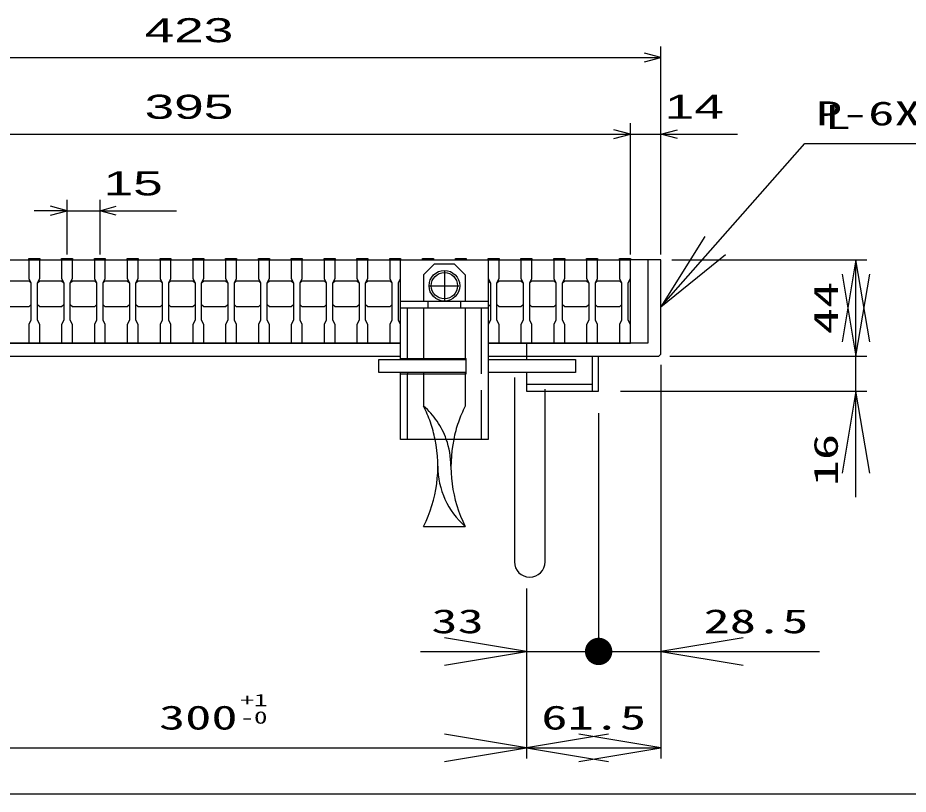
# Model space of a CAD drawing. Units: millimetres at full size, sheet at 1:5; some dimension numbers follow another scale. Extents: x -910 to 868, y -641 to 524.
# Drawn here: x -541 to -134, y -575.8 to -220.9 of the extents above; entities that cross this region are included whole.
import ezdxf
from ezdxf.enums import TextEntityAlignment as Align

# ---------------------------------------------------------------- set-up
doc = ezdxf.new("R2010")
doc.units = ezdxf.units.MM
doc.header["$LTSCALE"] = 5
doc.linetypes.add('CHAIN', pattern=[18.5, 12, -1.5, 3.5, -1.5])
doc.linetypes.add('DASHED', pattern=[7.5, 6, -1.5])
for name, color, linetype, lineweight in [('0_2', 150, 'Continuous', 25), ('16', 3, 'Continuous', 25), ('17', 2, 'Continuous', 25), ('19', 6, 'Continuous', 25), ('22', 4, 'Continuous', 25), ('29', 6, 'Continuous', 25)]:
    doc.layers.add(name, color=color, linetype=linetype, lineweight=lineweight)
doc.styles.add('ベクトル', font='')
doc.styles.add('ＭＳ ゴシック', font='')
doc.styles.get('ベクトル').set_extended_font_data('ベクトル')
doc.styles.get('ＭＳ ゴシック').set_extended_font_data('MS Gothic')

# ---------------------------------------------------------------- blocks, each defined once
blk = doc.blocks.new('open_arrow')
at = {"color": 0, "linetype": 'Continuous', "lineweight": -2}
blk.add_lwpolyline([(7.5, 1.25), (0, 0), (7.5, -1.25)], dxfattribs=at)
blk = doc.blocks.new('filled_dot')
at = {"color": 0, "linetype": 'Continuous', "lineweight": -2, "const_width": 1.25}
blk.add_lwpolyline([(-0.625, 0, 1), (0.625, 0, 1)], format="xyb", close=True, dxfattribs=at)

msp = doc.modelspace()

# ---------------------------------------------------------------- linework, layer by layer
at = {"layer": '0_2'}
msp.add_line((868, -575.75), (-862, -575.75), dxfattribs=at)
at = {"layer": '16'}
for p, q in [((-656, -331.561), (-261, -331.561)), ((-536, -331.561), (-536, -330.861)), ((-536, -330.861), (-531, -330.861)), ((-536, -331.561), (-536, -340.061)), ((-531, -331.561), (-536, -331.561)), ((-531, -330.861), (-531, -331.561)), ((-531, -340.061), (-531, -331.561)), ((-521, -331.561), (-521, -330.861)), ((-521, -330.861), (-516, -330.861)), ((-521, -331.561), (-521, -340.061)), ((-516, -331.561), (-521, -331.561)), ((-516, -330.861), (-516, -331.561)), ((-516, -340.061), (-516, -331.561)), ((-506, -331.561), (-506, -330.861)), ((-506, -330.861), (-501, -330.861)), ((-506, -331.561), (-506, -340.061)), ((-501, -331.561), (-506, -331.561)), ((-501, -330.861), (-501, -331.561)), ((-501, -340.061), (-501, -331.561)), ((-491, -331.561), (-491, -330.861)), ((-491, -330.861), (-486, -330.861)), ((-491, -331.561), (-491, -340.061)), ((-486, -331.561), (-491, -331.561)), ((-486, -330.861), (-486, -331.561)), ((-486, -340.061), (-486, -331.561)), ((-476, -331.561), (-476, -330.861)), ((-476, -330.861), (-471, -330.861)), ((-476, -331.561), (-476, -340.061)), ((-471, -331.561), (-476, -331.561)), ((-471, -330.861), (-471, -331.561)), ((-471, -340.061), (-471, -331.561)), ((-461, -331.561), (-461, -330.861)), ((-461, -330.861), (-456, -330.861)), ((-461, -331.561), (-461, -340.061)), ((-456, -331.561), (-461, -331.561)), ((-456, -330.861), (-456, -331.561)), ((-456, -340.061), (-456, -331.561)), ((-446, -331.561), (-446, -330.861)), ((-446, -330.861), (-441, -330.861)), ((-446, -331.561), (-446, -340.061)), ((-441, -331.561), (-446, -331.561)), ((-441, -330.861), (-441, -331.561)), ((-441, -340.061), (-441, -331.561)), ((-431, -331.561), (-431, -330.861)), ((-431, -330.861), (-426, -330.861)), ((-431, -331.561), (-431, -340.061)), ((-426, -331.561), (-431, -331.561)), ((-426, -330.861), (-426, -331.561)), ((-426, -340.061), (-426, -331.561)), ((-416, -331.561), (-416, -330.861)), ((-416, -330.861), (-411, -330.861)), ((-416, -331.561), (-416, -340.061)), ((-411, -331.561), (-416, -331.561)), ((-411, -330.861), (-411, -331.561)), ((-411, -340.061), (-411, -331.561)), ((-401, -331.561), (-401, -330.861)), ((-401, -330.861), (-396, -330.861)), ((-401, -331.561), (-401, -340.061)), ((-396, -331.561), (-401, -331.561)), ((-396, -330.861), (-396, -331.561)), ((-396, -340.061), (-396, -331.561)), ((-386, -331.561), (-386, -330.861)), ((-386, -330.861), (-381, -330.861)), ((-386, -331.561), (-386, -340.061)), ((-381, -331.561), (-386, -331.561)), ((-381, -330.861), (-381, -331.561)), ((-381, -340.061), (-381, -331.561)), ((-371, -331.561), (-371, -330.861)), ((-371, -330.861), (-366, -330.861)), ((-371, -331.561), (-371, -340.061)), ((-366, -331.561), (-371, -331.561)), ((-366, -330.861), (-366, -331.561)), ((-366, -340.061), (-366, -331.561)), ((-356, -331.561), (-356, -330.861)), ((-356, -330.861), (-351, -330.861)), ((-351, -331.561), (-356, -331.561)), ((-351, -330.861), (-351, -331.561)), ((-341, -331.561), (-341, -330.861)), ((-341, -330.861), (-336, -330.861)), ((-336, -331.561), (-341, -331.561)), ((-336, -330.861), (-336, -331.561)), ((-326, -331.561), (-326, -330.861)), ((-326, -330.861), (-321, -330.861)), ((-326, -331.561), (-326, -340.061)), ((-321, -331.561), (-326, -331.561)), ((-321, -330.861), (-321, -331.561)), ((-321, -340.061), (-321, -331.561)), ((-311, -331.561), (-311, -330.861)), ((-311, -330.861), (-306, -330.861)), ((-311, -331.561), (-311, -340.061)), ((-306, -331.561), (-311, -331.561)), ((-306, -330.861), (-306, -331.561)), ((-306, -340.061), (-306, -331.561)), ((-296, -331.561), (-296, -330.861)), ((-296, -330.861), (-291, -330.861)), ((-296, -331.561), (-296, -340.061)), ((-291, -331.561), (-296, -331.561)), ((-291, -330.861), (-291, -331.561)), ((-291, -340.061), (-291, -331.561)), ((-281, -331.561), (-281, -330.861)), ((-281, -330.861), (-276, -330.861)), ((-281, -331.561), (-281, -340.061)), ((-276, -331.561), (-281, -331.561)), ((-276, -330.861), (-276, -331.561)), ((-276, -340.061), (-276, -331.561)), ((-266, -331.561), (-266, -330.861)), ((-266, -330.861), (-261, -330.861)), ((-266, -331.561), (-266, -340.061)), ((-261, -331.561), (-266, -331.561)), ((-261, -330.861), (-261, -331.561)), ((-261, -340.061), (-261, -331.561)), ((-261, -369.561), (-261, -331.561)), ((-546, -341.061), (-536, -341.061)), ((-536, -340.061), (-535, -342.061)), ((-536, -341.061), (-535, -342.061)), ((-532, -342.061), (-531, -340.061)), ((-532, -342.061), (-531, -341.061)), ((-531, -341.061), (-521, -341.061)), ((-521, -340.061), (-520, -342.061)), ((-521, -341.061), (-520, -342.061)), ((-517, -342.061), (-516, -340.061)), ((-517, -342.061), (-516, -341.061)), ((-516, -341.061), (-506, -341.061)), ((-506, -340.061), (-505, -342.061)), ((-506, -341.061), (-505, -342.061)), ((-502, -342.061), (-501, -340.061)), ((-502, -342.061), (-501, -341.061)), ((-501, -341.061), (-491, -341.061)), ((-491, -340.061), (-490, -342.061)), ((-491, -341.061), (-490, -342.061)), ((-487, -342.061), (-486, -340.061)), ((-487, -342.061), (-486, -341.061)), ((-486, -341.061), (-476, -341.061)), ((-476, -340.061), (-475, -342.061)), ((-476, -341.061), (-475, -342.061)), ((-472, -342.061), (-471, -340.061)), ((-472, -342.061), (-471, -341.061)), ((-471, -341.061), (-461, -341.061)), ((-461, -340.061), (-460, -342.061)), ((-461, -341.061), (-460, -342.061)), ((-457, -342.061), (-456, -340.061)), ((-457, -342.061), (-456, -341.061)), ((-456, -341.061), (-446, -341.061)), ((-446, -340.061), (-445, -342.061)), ((-446, -341.061), (-445, -342.061)), ((-442, -342.061), (-441, -340.061)), ((-442, -342.061), (-441, -341.061)), ((-441, -341.061), (-431, -341.061)), ((-431, -340.061), (-430, -342.061)), ((-431, -341.061), (-430, -342.061)), ((-427, -342.061), (-426, -340.061)), ((-427, -342.061), (-426, -341.061)), ((-426, -341.061), (-416, -341.061)), ((-416, -340.061), (-415, -342.061)), ((-416, -341.061), (-415, -342.061)), ((-412, -342.061), (-411, -340.061)), ((-412, -342.061), (-411, -341.061)), ((-411, -341.061), (-401, -341.061)), ((-401, -340.061), (-400, -342.061)), ((-401, -341.061), (-400, -342.061)), ((-397, -342.061), (-396, -340.061)), ((-397, -342.061), (-396, -341.061)), ((-396, -341.061), (-386, -341.061)), ((-386, -340.061), (-385, -342.061)), ((-386, -341.061), (-385, -342.061)), ((-382, -342.061), (-381, -340.061)), ((-382, -342.061), (-381, -341.061)), ((-381, -341.061), (-371, -341.061)), ((-371, -340.061), (-370, -342.061)), ((-371, -341.061), (-370, -342.061)), ((-367, -342.061), (-366, -340.061)), ((-326, -340.061), (-325, -342.061)), ((-326, -341.061), (-325, -342.061)), ((-322, -342.061), (-321, -340.061)), ((-322, -342.061), (-321, -341.061)), ((-321, -341.061), (-311, -341.061)), ((-311, -340.061), (-310, -342.061)), ((-311, -341.061), (-310, -342.061)), ((-307, -342.061), (-306, -340.061)), ((-307, -342.061), (-306, -341.061)), ((-306, -341.061), (-296, -341.061)), ((-296, -340.061), (-295, -342.061)), ((-296, -341.061), (-295, -342.061)), ((-292, -342.061), (-291, -340.061)), ((-292, -342.061), (-291, -341.061)), ((-291, -341.061), (-281, -341.061)), ((-281, -340.061), (-280, -342.061)), ((-281, -341.061), (-280, -342.061)), ((-277, -342.061), (-276, -340.061)), ((-277, -342.061), (-276, -341.061)), ((-276, -341.061), (-266, -341.061)), ((-266, -340.061), (-265, -342.061)), ((-266, -341.061), (-265, -342.061)), ((-262, -342.061), (-261, -340.061)), ((-535, -342.061), (-535, -359.061)), ((-532, -359.061), (-532, -342.061)), ((-520, -342.061), (-520, -359.061)), ((-517, -359.061), (-517, -342.061)), ((-505, -342.061), (-505, -359.061)), ((-502, -359.061), (-502, -342.061)), ((-490, -342.061), (-490, -359.061)), ((-487, -359.061), (-487, -342.061)), ((-475, -342.061), (-475, -359.061)), ((-472, -359.061), (-472, -342.061)), ((-460, -342.061), (-460, -359.061)), ((-457, -359.061), (-457, -342.061)), ((-445, -342.061), (-445, -359.061)), ((-442, -359.061), (-442, -342.061)), ((-430, -342.061), (-430, -359.061)), ((-427, -359.061), (-427, -342.061)), ((-415, -342.061), (-415, -359.061)), ((-412, -359.061), (-412, -342.061)), ((-400, -342.061), (-400, -359.061)), ((-397, -359.061), (-397, -342.061)), ((-385, -342.061), (-385, -359.061)), ((-382, -359.061), (-382, -342.061)), ((-370, -342.061), (-370, -359.061)), ((-367, -359.061), (-367, -342.061)), ((-325, -342.061), (-325, -359.061)), ((-322, -359.061), (-322, -342.061)), ((-310, -342.061), (-310, -359.061)), ((-307, -359.061), (-307, -342.061)), ((-295, -342.061), (-295, -359.061)), ((-292, -359.061), (-292, -342.061)), ((-280, -342.061), (-280, -359.061)), ((-277, -359.061), (-277, -342.061)), ((-265, -342.061), (-265, -359.061)), ((-262, -359.061), (-262, -342.061)), ((-536, -353.061), (-546, -353.061)), ((-535, -352.061), (-536, -353.061)), ((-531, -353.061), (-532, -352.061)), ((-521, -353.061), (-531, -353.061)), ((-520, -352.061), (-521, -353.061)), ((-516, -353.061), (-517, -352.061)), ((-506, -353.061), (-516, -353.061)), ((-505, -352.061), (-506, -353.061)), ((-501, -353.061), (-502, -352.061)), ((-491, -353.061), (-501, -353.061)), ((-490, -352.061), (-491, -353.061)), ((-486, -353.061), (-487, -352.061)), ((-476, -353.061), (-486, -353.061)), ((-475, -352.061), (-476, -353.061)), ((-471, -353.061), (-472, -352.061)), ((-461, -353.061), (-471, -353.061)), ((-460, -352.061), (-461, -353.061)), ((-456, -353.061), (-457, -352.061)), ((-446, -353.061), (-456, -353.061)), ((-445, -352.061), (-446, -353.061)), ((-441, -353.061), (-442, -352.061)), ((-431, -353.061), (-441, -353.061)), ((-430, -352.061), (-431, -353.061)), ((-426, -353.061), (-427, -352.061)), ((-416, -353.061), (-426, -353.061)), ((-415, -352.061), (-416, -353.061)), ((-411, -353.061), (-412, -352.061)), ((-401, -353.061), (-411, -353.061)), ((-400, -352.061), (-401, -353.061)), ((-396, -353.061), (-397, -352.061)), ((-386, -353.061), (-396, -353.061)), ((-385, -352.061), (-386, -353.061)), ((-381, -353.061), (-382, -352.061)), ((-371, -353.061), (-381, -353.061)), ((-370, -352.061), (-371, -353.061)), ((-325, -352.061), (-326, -353.061)), ((-321, -353.061), (-322, -352.061)), ((-311, -353.061), (-321, -353.061)), ((-310, -352.061), (-311, -353.061)), ((-306, -353.061), (-307, -352.061)), ((-296, -353.061), (-306, -353.061)), ((-295, -352.061), (-296, -353.061)), ((-291, -353.061), (-292, -352.061)), ((-281, -353.061), (-291, -353.061)), ((-280, -352.061), (-281, -353.061)), ((-276, -353.061), (-277, -352.061)), ((-266, -353.061), (-276, -353.061)), ((-265, -352.061), (-266, -353.061)), ((-535, -359.061), (-536, -361.061)), ((-536, -361.061), (-536, -369.561)), ((-531, -361.061), (-532, -359.061)), ((-531, -369.561), (-531, -361.061)), ((-520, -359.061), (-521, -361.061)), ((-521, -361.061), (-521, -369.561)), ((-516, -361.061), (-517, -359.061)), ((-516, -369.561), (-516, -361.061)), ((-505, -359.061), (-506, -361.061)), ((-506, -361.061), (-506, -369.561)), ((-501, -361.061), (-502, -359.061)), ((-501, -369.561), (-501, -361.061)), ((-490, -359.061), (-491, -361.061)), ((-491, -361.061), (-491, -369.561)), ((-486, -361.061), (-487, -359.061)), ((-486, -369.561), (-486, -361.061)), ((-475, -359.061), (-476, -361.061)), ((-476, -361.061), (-476, -369.561)), ((-471, -361.061), (-472, -359.061)), ((-471, -369.561), (-471, -361.061)), ((-460, -359.061), (-461, -361.061)), ((-461, -361.061), (-461, -369.561)), ((-456, -361.061), (-457, -359.061)), ((-456, -369.561), (-456, -361.061)), ((-445, -359.061), (-446, -361.061)), ((-446, -361.061), (-446, -369.561)), ((-441, -361.061), (-442, -359.061)), ((-441, -369.561), (-441, -361.061)), ((-430, -359.061), (-431, -361.061)), ((-431, -361.061), (-431, -369.561)), ((-426, -361.061), (-427, -359.061)), ((-426, -369.561), (-426, -361.061)), ((-415, -359.061), (-416, -361.061)), ((-416, -361.061), (-416, -369.561)), ((-411, -361.061), (-412, -359.061)), ((-411, -369.561), (-411, -361.061)), ((-400, -359.061), (-401, -361.061)), ((-401, -361.061), (-401, -369.561)), ((-396, -361.061), (-397, -359.061)), ((-396, -369.561), (-396, -361.061)), ((-385, -359.061), (-386, -361.061)), ((-386, -361.061), (-386, -369.561)), ((-381, -361.061), (-382, -359.061)), ((-381, -369.561), (-381, -361.061)), ((-370, -359.061), (-371, -361.061)), ((-371, -361.061), (-371, -369.561)), ((-366, -361.061), (-367, -359.061)), ((-366, -369.561), (-366, -361.061)), ((-325, -359.061), (-326, -361.061)), ((-326, -361.061), (-326, -369.561)), ((-321, -361.061), (-322, -359.061)), ((-321, -369.561), (-321, -361.061)), ((-310, -359.061), (-311, -361.061)), ((-311, -361.061), (-311, -369.561)), ((-306, -361.061), (-307, -359.061)), ((-306, -369.561), (-306, -361.061)), ((-295, -359.061), (-296, -361.061)), ((-296, -361.061), (-296, -369.561)), ((-291, -361.061), (-292, -359.061)), ((-291, -369.561), (-291, -361.061)), ((-280, -359.061), (-281, -361.061)), ((-281, -361.061), (-281, -369.561)), ((-276, -361.061), (-277, -359.061)), ((-276, -369.561), (-276, -361.061)), ((-265, -359.061), (-266, -361.061)), ((-266, -361.061), (-266, -369.561)), ((-261, -361.061), (-262, -359.061)), ((-261, -369.561), (-261, -361.061)), ((-656, -369.561), (-366, -369.561)), ((-536, -369.561), (-531, -369.561)), ((-521, -369.561), (-516, -369.561)), ((-506, -369.561), (-501, -369.561)), ((-491, -369.561), (-486, -369.561)), ((-476, -369.561), (-471, -369.561)), ((-461, -369.561), (-456, -369.561)), ((-446, -369.561), (-441, -369.561)), ((-431, -369.561), (-426, -369.561)), ((-416, -369.561), (-411, -369.561)), ((-401, -369.561), (-396, -369.561)), ((-386, -369.561), (-381, -369.561)), ((-371, -369.561), (-366, -369.561)), ((-326, -369.561), (-321, -369.561)), ((-326, -369.561), (-261, -369.561)), ((-311, -369.561), (-306, -369.561)), ((-296, -369.561), (-291, -369.561)), ((-281, -369.561), (-276, -369.561)), ((-266, -369.561), (-261, -369.561))]:
    msp.add_line(p, q, dxfattribs=at)
at = {"layer": '17', "color": 3}
for p, q in [((-366, -353.561), (-366, -331.561)), ((-366, -331.561), (-326, -331.561)), ((-326, -331.561), (-326, -353.561)), ((-366, -350.361), (-326, -350.361)), ((-326, -353.561), (-366, -353.561)), ((-366, -377.061), (-366, -353.561)), ((-353.5, -350.361), (-353.5, -353.561)), ((-338.5, -353.561), (-338.5, -350.361)), ((-326, -353.561), (-326, -413.561)), ((-366, -376.561), (-336, -376.561)), ((-362.8, -376.561), (-362.8, -377.061)), ((-336, -383.561), (-336, -376.561)), ((-366, -413.561), (-366, -383.061)), ((-366, -383.561), (-336, -383.561)), ((-362.8, -383.061), (-362.8, -383.561)), ((-326, -413.561), (-366, -413.561))]:
    msp.add_line(p, q, dxfattribs=at)
at = {"layer": '17'}
for p, q in [((-350.5, -333.361), (-355.5, -338.361)), ((-350.5, -333.361), (-341.5, -333.361)), ((-341.5, -333.361), (-336.5, -338.361)), ((-355.5, -338.361), (-355.5, -350.361)), ((-336.5, -338.361), (-336.5, -350.361)), ((-376, -383.061), (-376, -377.061)), ((-376, -377.061), (-336, -377.061)), ((-326, -377.061), (-286, -377.061)), ((-286, -377.061), (-286, -383.061)), ((-336, -383.061), (-376, -383.061)), ((-286, -383.061), (-326, -383.061)), ((-355.5, -453.361), (-336.5, -453.361))]:
    msp.add_line(p, q, dxfattribs=at)
at = {"layer": '17', "color": 33, "linetype": 'CHAIN'}
for p, q in [((-346, -336.761), (-346, -349.961)), ((-352.6, -343.361), (-339.4, -343.361))]:
    msp.add_line(p, q, dxfattribs=at)
at = {"layer": '17', "color": 3, "linetype": 'DASHED'}
for p, q in [((-362.8, -376.561), (-362.8, -353.561)), ((-329.2, -353.561), (-329.2, -413.561)), ((-362.8, -413.561), (-362.8, -383.561))]:
    msp.add_line(p, q, dxfattribs=at)
at = {"layer": '17', "linetype": 'DASHED'}
for p, q in [((-355.5, -353.561), (-355.5, -377.061)), ((-336.5, -353.561), (-336.5, -377.061)), ((-355.5, -383.061), (-355.5, -398.361)), ((-336.5, -383.061), (-336.5, -398.361))]:
    msp.add_line(p, q, dxfattribs=at)
at = {"layer": '17', "color": 7}
msp.add_circle((-346, -343.361), 7, dxfattribs=at)
at = {"layer": '17'}
msp.add_circle((-346, -343.361), 6, dxfattribs=at)
at = {"layer": '17', "linetype": 'DASHED'}
for centre, radius, start, end in [((-410.423, -425.861), 61.423, 11.55161, 26.59714), ((-379.5, -425.861), 36.5, 19.69337, 48.88791), ((-281.577, -425.861), 61.423, 153.40286, 168.44839)]:
    msp.add_arc(centre, radius, start, end, dxfattribs=at)
at = {"layer": '17'}
for centre, radius, start, end in [((-410.423, -425.861), 61.423, 333.40286, 11.55161), ((-379.5, -425.861), 36.5, 0, 19.69337), ((-281.577, -425.861), 61.423, 168.44839, 206.59714), ((-312.5, -425.861), 36.5, 180, 228.88791)]:
    msp.add_arc(centre, radius, start, end, dxfattribs=at)
at = {"layer": '19'}
for p, q in [((-247, -331.561), (-261, -331.561)), ((-253, -331.561), (-253, -369.561)), ((-247, -374.561), (-247, -331.561)), ((-366, -369.561), (-664, -369.561)), ((-253, -369.561), (-326, -369.561)), ((-308.5, -369.561), (-308.5, -375.561)), ((-669, -375.561), (-366, -375.561)), ((-326, -375.561), (-248, -375.561)), ((-308.5, -375.561), (-308.5, -377.061)), ((-278.5, -375.561), (-278.5, -391.561)), ((-275.5, -391.561), (-275.5, -375.561)), ((-248, -375.561), (-247, -374.561)), ((-314, -385.298), (-314, -469.561)), ((-308.5, -383.061), (-308.5, -391.561)), ((-300, -469.561), (-300, -390.561)), ((-308.5, -391.561), (-275.5, -391.561))]:
    msp.add_line(p, q, dxfattribs=at)
msp.add_arc((-307, -469.561), 7, 180, 0, dxfattribs=at)
at = {"layer": '22'}
for p, q in [((-247, -329.061), (-247, -234.061)), ((-670, -239.061), (-247, -239.061)), ((-247, -239.061), (-254.5, -237.061)), ((-254.5, -241.061), (-247, -239.061)), ((-261, -274.061), (-268.5, -272.061)), ((-261, -329.061), (-261, -269.061)), ((-247, -329.061), (-247, -269.061)), ((-247, -274.061), (-239.5, -272.061)), ((-656, -274.061), (-261, -274.061)), ((-268.5, -276.061), (-261, -274.061)), ((-261, -274.061), (-247, -274.061)), ((-239.5, -276.061), (-247, -274.061)), ((-247, -274.061), (-212, -274.061)), ((-518.5, -329.061), (-518.5, -304.061)), ((-503.5, -304.061), (-503.5, -329.061)), ((-518.5, -309.061), (-533.5, -309.061)), ((-518.5, -309.061), (-526, -307.061)), ((-526, -311.061), (-518.5, -309.061)), ((-518.5, -309.061), (-503.5, -309.061)), ((-503.5, -309.061), (-496, -307.061)), ((-496, -311.061), (-503.5, -309.061)), ((-503.5, -309.061), (-468.5, -309.061)), ((-242, -331.561), (-152.851, -331.561)), ((-157.851, -375.561), (-157.851, -331.561)), ((-243, -375.561), (-152.851, -375.561)), ((-243, -375.561), (-152.851, -375.561)), ((-157.851, -440.049), (-157.851, -375.561)), ((-247, -379.561), (-247, -515.502)), ((-247, -384.561), (-247, -559.511)), ((-265.5, -391.561), (-152.851, -391.561)), ((-275.5, -401.561), (-275.5, -515.502)), ((-275.5, -401.561), (-275.5, -515.502)), ((-308.5, -481.761), (-308.5, -515.502)), ((-308.5, -484.331), (-308.5, -559.511)), ((-308.5, -484.331), (-308.5, -559.511)), ((-356.989, -510.502), (-247, -510.502)), ((-308.5, -510.502), (-174.511, -510.502)), ((-608.5, -554.511), (-308.5, -554.511)), ((-308.5, -554.511), (-247, -554.511))]:
    msp.add_line(p, q, dxfattribs=at)
msp.add_lwpolyline([(-247, -353.061), (-181.23, -278.383), (-39.23, -278.383)], dxfattribs=at)
at = {"layer": '29'}
msp.add_line((-278.5, -388.561), (-308.563, -388.561), dxfattribs=at)

# ---------------------------------------------------------------- block references
at = {"layer": '22', "xscale": 5, "yscale": 5}
for p, rotation in [((-247, -353.061), 48.6), ((-157.851, -331.561), 270), ((-157.851, -375.561), 90), ((-157.851, -391.561), 270), ((-308.5, -510.502), 180), ((-308.5, -554.511), 180), ((-247, -554.511), 180)]:
    msp.add_blockref('open_arrow', p, dxfattribs=dict(at, rotation=rotation))
for name, p in [('filled_dot', (-275.5, -510.502)), ('open_arrow', (-247, -510.502)), ('open_arrow', (-308.5, -554.511))]:
    msp.add_blockref(name, p, dxfattribs=at)

# ---------------------------------------------------------------- texts
at = {"layer": '22', "color": 2, "style": 'ベクトル', "width": 1.65}
for s, p in [(' 423 ', (-489.75, -226.561)), (' 395 ', (-489.75, -261.561)), (' 14 ', (-252, -261.561)), (' 15 ', (-508.5, -296.561))]:
    msp.add_text(s, height=11, dxfattribs=at).set_placement(p, align=Align.MIDDLE_LEFT)
at = {"layer": '22', "style": 'ＭＳ ゴシック', "width": 1.6}
for s, p in [('P-6X44X61.5', (-176.23, -273.383)), ('28.5', (-227.511, -505.502))]:
    msp.add_text(s, height=11, dxfattribs=at).set_placement(p, align=Align.BOTTOM_LEFT)
at = {"layer": '22', "color": 2, "style": 'ＭＳ ゴシック', "width": 1.6}
for s, height, p in [('L', 11, (-166.185, -266.282)), ('+1', 5.677, (-433.045, -532.755)), ('-0', 5.677, (-433.045, -540.686))]:
    msp.add_text(s, height=height, dxfattribs=at).set_placement(p, align=Align.MIDDLE_CENTER)
at = {"layer": '22', "style": 'ＭＳ ゴシック', "width": 1.6}
msp.add_text('44', height=11, rotation=90, dxfattribs=at).set_placement((-162.851, -353.561), align=Align.BOTTOM_CENTER)
msp.add_text('16', height=11, rotation=90, dxfattribs=at).set_placement((-162.851, -411.049), align=Align.BOTTOM_RIGHT)
msp.add_text('33', height=11, dxfattribs=at).set_placement((-327.989, -505.502), align=Align.BOTTOM_RIGHT)
for s, p in [('300', (-458.5, -549.511)), ('61.5', (-277.75, -549.511))]:
    msp.add_text(s, height=11, dxfattribs=at).set_placement(p, align=Align.BOTTOM_CENTER)

doc.saveas('drawing.dxf')
